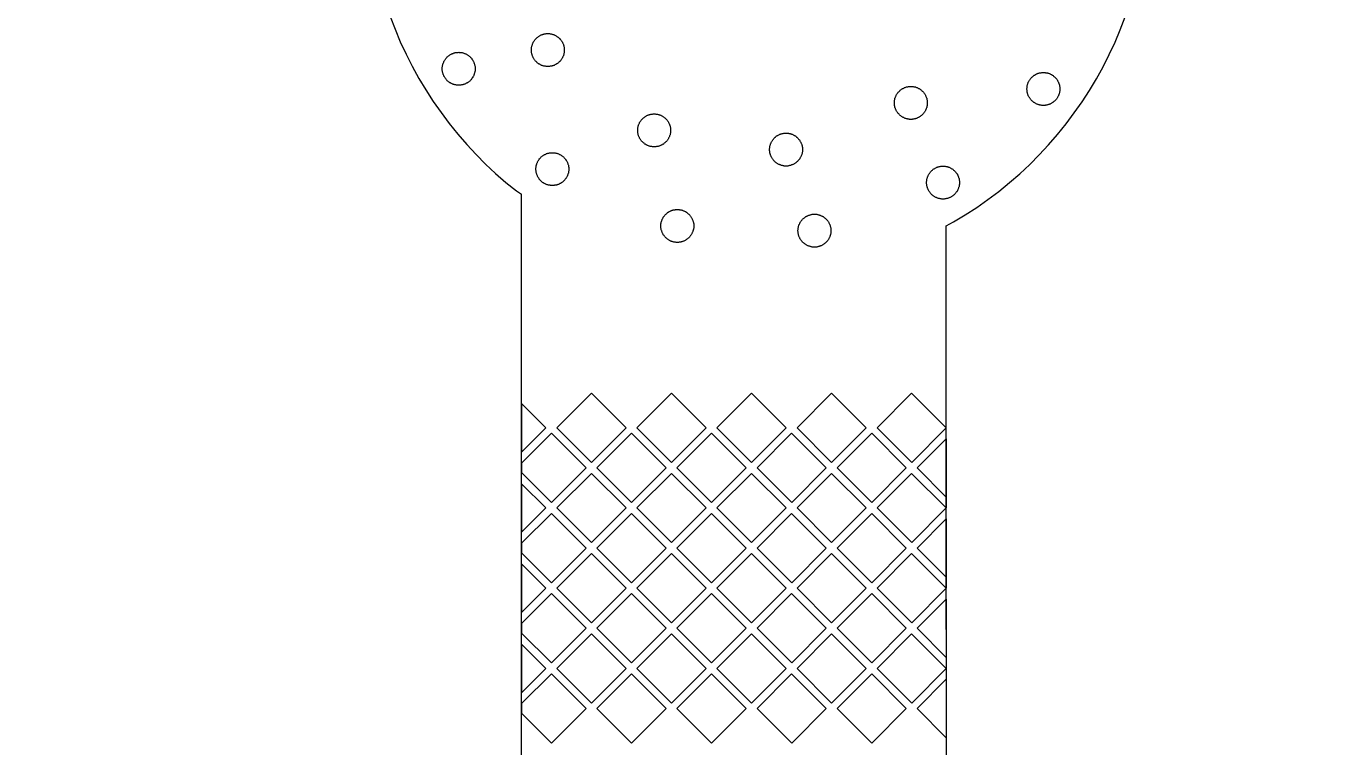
# Model space of a CAD drawing. Extents: x 1225654 to 1325654, y 924838 to 1022543.
# Drawn here: x 1309619 to 1312008, y 960322 to 961647 of the extents above; entities that cross this region are included whole.
import ezdxf

# ---------------------------------------------------------------- set-up
doc = ezdxf.new("R2010")
doc.units = 13

msp = doc.modelspace()

# ---------------------------------------------------------------- linework, layer by layer
for p, q in [((1310529.9, 960200.3), (1310529.9, 961337.9)), ((1311310.1, 960537.8), (1311310.1, 961279.8)), ((1310529.9, 960953.4), (1310529.9, 960864.2)), ((1311310.1, 960888.8), (1311310.1, 960781.4)), ((1310529.9, 960844), (1310529.9, 960826.4)), ((1310529.9, 960806), (1310529.9, 960716.8)), ((1311310.1, 960781.4), (1311310.1, 960761.4)), ((1311310.1, 960741.4), (1311310.1, 960634)), ((1310529.9, 960696.6), (1310529.9, 960679)), ((1310529.9, 960658.7), (1310529.9, 960569.4)), ((1311310.1, 960634), (1311310.1, 960614)), ((1311310.1, 960594), (1311310.1, 960486.6)), ((1310529.9, 960549.2), (1310529.9, 960531.6)), ((1311310.1, 960537.8), (1311310.1, 960200.3)), ((1310529.9, 960511.3), (1310529.9, 960422)), ((1311310.1, 960486.6), (1311310.1, 960466.6)), ((1311310.1, 960446.6), (1311310.1, 960339.3)), ((1310529.9, 960401.9), (1310529.9, 960384.2))]:
    msp.add_line(p, q)
msp.add_lwpolyline([(1260678.3, 924838.4), (1290630.1, 924838.4, 6.524121)], format="xyb", close=True)
msp.add_lwpolyline([(1260678.3, 924838.4), (1290630.1, 924838.4, 6.524121)], format="xyb", close=True)
for points in [[(1310288.4, 961664.6), (1310297.4, 961641.3), (1310307, 961618.1), (1310317.6, 961595.4), (1310328.9, 961573.1), (1310341, 961551), (1310353.8, 961529.7), (1310367.6, 961508.5), (1310381.8, 961488), (1310396.8, 961468), (1310412.6, 961448.4), (1310429, 961429.5), (1310446.1, 961411.1), (1310463.7, 961393.5), (1310482.1, 961376.2), (1310500.8, 961359.8), (1310520.4, 961344), (1310529.9, 961337.9)], [(1311310.1, 961279.8), (1311323.6, 961287.3), (1311345, 961300.4), (1311366.1, 961313.9), (1311386.6, 961328.3), (1311406.7, 961343.3), (1311426, 961359.3), (1311444.9, 961375.7), (1311463.4, 961392.8), (1311480.9, 961410.6), (1311498, 961428.8), (1311514.4, 961447.8), (1311530.2, 961467.4), (1311545.2, 961487.4), (1311559.6, 961507.8), (1311573.1, 961528.7), (1311585.9, 961550.3), (1311598.1, 961572.2), (1311609.6, 961594.7), (1311620.2, 961617.2), (1311629.8, 961640.4), (1311638.9, 961663.8)], [(1310529.9, 960953.4), (1310574.6, 960908.8), (1310529.9, 960864.2)], [(1310529.9, 960826.4), (1310584.8, 960771.4), (1310648.2, 960835.2), (1310584.6, 960898.8), (1310529.9, 960844)], [(1311310.1, 960888.8), (1311256.5, 960835), (1311310.1, 960781.4)], [(1310529.9, 960806), (1310574.6, 960761.4), (1310529.9, 960716.8)], [(1310529.9, 960679), (1310584.8, 960624.1), (1310648.2, 960687.8), (1310584.6, 960751.4), (1310529.9, 960696.6)], [(1311310.1, 960741.4), (1311256.5, 960687.6), (1311310.1, 960634)], [(1310529.9, 960658.7), (1310574.6, 960614), (1310529.9, 960569.4)], [(1310529.9, 960531.6), (1310584.8, 960476.7), (1310648.2, 960540.4), (1310584.6, 960604.1), (1310529.9, 960549.2)], [(1311310.1, 960594), (1311256.5, 960540.3), (1311310.1, 960486.6)], [(1310529.9, 960511.3), (1310574.6, 960466.6), (1310529.9, 960422)], [(1310529.9, 960384.2), (1310584.8, 960329.3), (1310648.2, 960393), (1310584.6, 960456.7), (1310529.9, 960401.9)], [(1311310.1, 960446.6), (1311256.5, 960392.9), (1311310.1, 960339.3)]]:
    msp.add_lwpolyline(points)
for points in [[(1310578, 961572.6), (1310577.1, 961572.9), (1310575.9, 961572.9), (1310574.8, 961572.9), (1310573.9, 961573.1), (1310572.8, 961573.1), (1310571.6, 961573.3), (1310570.8, 961573.5), (1310569.6, 961574), (1310568.7, 961574.2), (1310567.6, 961574.7), (1310566.7, 961574.9), (1310565.8, 961575.3), (1310564.7, 961575.8), (1310563.8, 961576.2), (1310562.9, 961576.7), (1310562, 961577.4), (1310561.1, 961577.8), (1310560.2, 961578.5), (1310559.5, 961579.1), (1310558.6, 961579.8), (1310557.7, 961580.5), (1310557, 961581.2), (1310556.4, 961581.9), (1310555.5, 961582.7), (1310554.8, 961583.4), (1310554.1, 961584.3), (1310553.6, 961585.3), (1310553, 961586.1), (1310552.3, 961587), (1310551.9, 961587.9), (1310551.4, 961588.9), (1310551, 961589.7), (1310550.5, 961590.6), (1310550, 961591.5), (1310549.6, 961592.6), (1310549.4, 961593.5), (1310549, 961594.7), (1310548.7, 961595.6), (1310548.5, 961596.7), (1310548.3, 961597.8), (1310548, 961598.7), (1310548, 961599.8), (1310547.8, 961600.7), (1310547.8, 961601.9), (1310547.8, 961603), (1310547.8, 961604.1), (1310547.8, 961605), (1310548, 961606.2), (1310548, 961607.3), (1310548.3, 961608.2), (1310548.5, 961609.3), (1310548.7, 961610.2), (1310549, 961611.3), (1310549.4, 961612.2), (1310549.6, 961613.4), (1310550, 961614.2), (1310550.5, 961615.4), (1310551, 961616.3), (1310551.4, 961617.2), (1310551.9, 961618.1), (1310552.3, 961619), (1310553, 961619.9), (1310553.6, 961620.8), (1310554.1, 961621.7), (1310554.8, 961622.4), (1310555.5, 961623.3), (1310556.4, 961624), (1310557, 961624.8), (1310557.7, 961625.5), (1310558.6, 961626.2), (1310559.5, 961626.9), (1310560.2, 961627.6), (1310561.1, 961628), (1310562, 961628.6), (1310562.9, 961629.1), (1310563.8, 961629.8), (1310564.7, 961630.2), (1310565.8, 961630.7), (1310566.7, 961630.9), (1310567.6, 961631.4), (1310568.7, 961631.8), (1310569.6, 961632), (1310570.8, 961632.2), (1310571.6, 961632.5), (1310572.8, 961632.7), (1310573.9, 961632.9), (1310574.8, 961633.2), (1310575.9, 961633.2), (1310577.1, 961633.2), (1310578, 961633.2), (1310579.1, 961633.2), (1310580.2, 961633.2), (1310581.1, 961633.2), (1310582.2, 961632.9), (1310583.4, 961632.7), (1310584.3, 961632.5), (1310585.4, 961632.2), (1310586.3, 961632), (1310587.4, 961631.8), (1310588.3, 961631.4), (1310589.4, 961630.9), (1310590.3, 961630.7), (1310591.2, 961630.2), (1310592.2, 961629.8), (1310593.2, 961629.1), (1310594.2, 961628.6), (1310594.8, 961628), (1310595.8, 961627.6), (1310596.6, 961626.9), (1310597.5, 961626.2), (1310598.2, 961625.5), (1310599.1, 961624.8), (1310599.8, 961624), (1310600.4, 961623.3), (1310601.1, 961622.4), (1310601.8, 961621.7), (1310602.5, 961620.8), (1310603.2, 961619.9), (1310603.6, 961619), (1310604.3, 961618.1), (1310604.7, 961617.2), (1310605.2, 961616.3), (1310605.6, 961615.4), (1310606.1, 961614.2), (1310606.6, 961613.4), (1310606.8, 961612.2), (1310607.2, 961611.3), (1310607.4, 961610.2), (1310607.6, 961609.3), (1310607.9, 961608.2), (1310607.9, 961607.3), (1310608.1, 961606.2), (1310608.1, 961605), (1310608.3, 961604.1), (1310608.3, 961603), (1310608.3, 961601.9), (1310608.1, 961600.7), (1310608.1, 961599.8), (1310607.9, 961598.7), (1310607.9, 961597.8), (1310607.6, 961596.7), (1310607.4, 961595.6), (1310607.2, 961594.7), (1310606.8, 961593.5), (1310606.6, 961592.6), (1310606.1, 961591.5), (1310605.6, 961590.6), (1310605.2, 961589.7), (1310604.7, 961588.9), (1310604.3, 961587.9), (1310603.6, 961587), (1310603.2, 961586.1), (1310602.5, 961585.3), (1310601.8, 961584.3), (1310601.1, 961583.4), (1310600.4, 961582.7), (1310599.8, 961581.9), (1310599.1, 961581.2), (1310598.2, 961580.5), (1310597.5, 961579.8), (1310596.6, 961579.1), (1310595.8, 961578.5), (1310594.8, 961577.8), (1310594.2, 961577.4), (1310593.2, 961576.7), (1310592.2, 961576.2), (1310591.2, 961575.8), (1310590.3, 961575.3), (1310589.4, 961574.9), (1310588.3, 961574.7), (1310587.4, 961574.2), (1310586.3, 961574), (1310585.4, 961573.5), (1310584.3, 961573.3), (1310583.4, 961573.1), (1310582.2, 961573.1), (1310581.1, 961572.9), (1310580.2, 961572.9), (1310579.1, 961572.9), (1310578, 961572.6), (1310578, 961572.6)], [(1310414.4, 961538.5), (1310413.3, 961538.5), (1310412.1, 961538.5), (1310411.2, 961538.5), (1310410.1, 961538.7), (1310409, 961538.9), (1310408.1, 961539.1), (1310406.9, 961539.3), (1310406.1, 961539.5), (1310404.9, 961539.8), (1310404, 961540.2), (1310402.9, 961540.5), (1310402, 961540.9), (1310401.1, 961541.4), (1310400.2, 961541.8), (1310399.1, 961542.5), (1310398.2, 961542.9), (1310397.5, 961543.6), (1310396.6, 961544.1), (1310395.7, 961544.7), (1310394.8, 961545.4), (1310394.1, 961546.1), (1310393.2, 961546.7), (1310392.6, 961547.7), (1310391.9, 961548.3), (1310391.2, 961549.3), (1310390.5, 961549.9), (1310389.8, 961550.8), (1310389.2, 961551.7), (1310388.8, 961552.6), (1310388.1, 961553.5), (1310387.6, 961554.4), (1310387.2, 961555.3), (1310386.7, 961556.2), (1310386.2, 961557.3), (1310385.8, 961558.2), (1310385.6, 961559.4), (1310385.2, 961560.3), (1310384.9, 961561.4), (1310384.7, 961562.3), (1310384.5, 961563.4), (1310384.5, 961564.3), (1310384.2, 961565.4), (1310384.2, 961566.6), (1310384, 961567.5), (1310384, 961568.6), (1310384, 961569.7), (1310384.2, 961570.6), (1310384.2, 961571.7), (1310384.5, 961572.9), (1310384.5, 961573.8), (1310384.7, 961574.9), (1310384.9, 961576), (1310385.2, 961576.9), (1310385.6, 961578.1), (1310385.8, 961578.9), (1310386.2, 961579.8), (1310386.7, 961581), (1310387.2, 961581.9), (1310387.6, 961582.7), (1310388.1, 961583.7), (1310388.8, 961584.6), (1310389.2, 961585.4), (1310389.8, 961586.3), (1310390.5, 961587.3), (1310391.2, 961588.2), (1310391.9, 961588.9), (1310392.6, 961589.5), (1310393.2, 961590.4), (1310394.1, 961591.1), (1310394.8, 961591.8), (1310395.7, 961592.5), (1310396.6, 961593.1), (1310397.5, 961593.8), (1310398.2, 961594.2), (1310399.1, 961594.9), (1310400.2, 961595.4), (1310401.1, 961595.8), (1310402, 961596.2), (1310402.9, 961596.7), (1310404, 961596.9), (1310404.9, 961597.4), (1310406.1, 961597.6), (1310406.9, 961598.1), (1310408.1, 961598.3), (1310409, 961598.3), (1310410.1, 961598.5), (1310411.2, 961598.7), (1310412.1, 961598.7), (1310413.3, 961598.7), (1310414.4, 961599), (1310415.3, 961598.7), (1310416.4, 961598.7), (1310417.6, 961598.7), (1310418.4, 961598.5), (1310419.6, 961598.3), (1310420.7, 961598.3), (1310421.6, 961598.1), (1310422.7, 961597.6), (1310423.6, 961597.4), (1310424.8, 961596.9), (1310425.6, 961596.7), (1310426.5, 961596.2), (1310427.7, 961595.8), (1310428.5, 961595.4), (1310429.4, 961594.9), (1310430.4, 961594.2), (1310431.3, 961593.8), (1310432.1, 961593.1), (1310432.8, 961592.5), (1310433.7, 961591.8), (1310434.7, 961591.1), (1310435.3, 961590.4), (1310436, 961589.5), (1310436.9, 961588.9), (1310437.6, 961588.2), (1310438.3, 961587.3), (1310438.7, 961586.3), (1310439.3, 961585.4), (1310440, 961584.6), (1310440.5, 961583.7), (1310440.9, 961582.7), (1310441.4, 961581.9), (1310441.9, 961581), (1310442.3, 961579.8), (1310442.7, 961578.9), (1310442.9, 961578.1), (1310443.4, 961576.9), (1310443.6, 961576), (1310443.9, 961574.9), (1310444.1, 961573.8), (1310444.3, 961572.9), (1310444.3, 961571.7), (1310444.5, 961570.6), (1310444.5, 961569.7), (1310444.5, 961568.6), (1310444.5, 961567.5), (1310444.5, 961566.6), (1310444.3, 961565.4), (1310444.3, 961564.3), (1310444.1, 961563.4), (1310443.9, 961562.3), (1310443.6, 961561.4), (1310443.4, 961560.3), (1310442.9, 961559.4), (1310442.7, 961558.2), (1310442.3, 961557.3), (1310441.9, 961556.2), (1310441.4, 961555.3), (1310440.9, 961554.4), (1310440.5, 961553.5), (1310440, 961552.6), (1310439.3, 961551.7), (1310438.7, 961550.8), (1310438.3, 961549.9), (1310437.6, 961549.3), (1310436.9, 961548.3), (1310436, 961547.7), (1310435.3, 961546.7), (1310434.7, 961546.1), (1310433.7, 961545.4), (1310432.8, 961544.7), (1310432.1, 961544.1), (1310431.3, 961543.6), (1310430.4, 961542.9), (1310429.4, 961542.5), (1310428.5, 961541.8), (1310427.7, 961541.4), (1310426.5, 961540.9), (1310425.6, 961540.5), (1310424.8, 961540.2), (1310423.6, 961539.8), (1310422.7, 961539.5), (1310421.6, 961539.3), (1310420.7, 961539.1), (1310419.6, 961538.9), (1310418.4, 961538.7), (1310417.6, 961538.5), (1310416.4, 961538.5), (1310415.3, 961538.5), (1310414.4, 961538.5), (1310414.4, 961538.5)], [(1311488.6, 961501.3), (1311487.4, 961501.3), (1311486.3, 961501.3), (1311485.4, 961501.3), (1311484.3, 961501.5), (1311483.1, 961501.8), (1311482.2, 961502), (1311481.1, 961502.2), (1311480.2, 961502.5), (1311479.1, 961502.7), (1311478.2, 961503.1), (1311477.1, 961503.5), (1311476.2, 961503.8), (1311475.2, 961504.2), (1311474.4, 961504.7), (1311473.5, 961505.4), (1311472.6, 961505.8), (1311471.6, 961506.5), (1311470.8, 961506.9), (1311469.9, 961507.6), (1311469, 961508.3), (1311468.3, 961509), (1311467.4, 961509.7), (1311466.7, 961510.5), (1311466, 961511.2), (1311465.4, 961512.1), (1311464.7, 961512.8), (1311464, 961513.7), (1311463.4, 961514.6), (1311462.9, 961515.5), (1311462.2, 961516.4), (1311461.8, 961517.3), (1311461.3, 961518.2), (1311460.8, 961519.1), (1311460.4, 961520.2), (1311460, 961521.1), (1311459.7, 961522.2), (1311459.5, 961523.1), (1311459.1, 961524.3), (1311458.8, 961525.1), (1311458.6, 961526.3), (1311458.6, 961527.2), (1311458.4, 961528.3), (1311458.4, 961529.4), (1311458.1, 961530.3), (1311458.1, 961531.5), (1311458.1, 961532.6), (1311458.4, 961533.7), (1311458.4, 961534.6), (1311458.6, 961535.7), (1311458.6, 961536.6), (1311458.8, 961537.8), (1311459.1, 961538.9), (1311459.5, 961539.8), (1311459.7, 961540.9), (1311460, 961541.8), (1311460.4, 961542.9), (1311460.8, 961543.8), (1311461.3, 961544.7), (1311461.8, 961545.7), (1311462.2, 961546.5), (1311462.9, 961547.4), (1311463.4, 961548.3), (1311464, 961549.3), (1311464.7, 961550.1), (1311465.4, 961551), (1311466, 961551.7), (1311466.7, 961552.6), (1311467.4, 961553.3), (1311468.3, 961553.9), (1311469, 961554.6), (1311469.9, 961555.3), (1311470.8, 961556), (1311471.6, 961556.7), (1311472.6, 961557.1), (1311473.5, 961557.8), (1311474.4, 961558.2), (1311475.2, 961558.7), (1311476.2, 961559.1), (1311477.1, 961559.6), (1311478.2, 961559.8), (1311479.1, 961560.3), (1311480.2, 961560.5), (1311481.1, 961560.9), (1311482.2, 961561.1), (1311483.1, 961561.4), (1311484.3, 961561.4), (1311485.4, 961561.6), (1311486.3, 961561.6), (1311487.4, 961561.6), (1311488.6, 961561.8), (1311489.4, 961561.6), (1311490.6, 961561.6), (1311491.7, 961561.6), (1311492.6, 961561.4), (1311493.7, 961561.4), (1311494.8, 961561.1), (1311495.8, 961560.9), (1311496.8, 961560.5), (1311497.8, 961560.3), (1311498.9, 961559.8), (1311499.8, 961559.6), (1311500.7, 961559.1), (1311501.8, 961558.7), (1311502.7, 961558.2), (1311503.6, 961557.8), (1311504.5, 961557.1), (1311505.4, 961556.7), (1311506.3, 961556), (1311507.2, 961555.3), (1311507.9, 961554.6), (1311508.8, 961553.9), (1311509.5, 961553.3), (1311510.2, 961552.6), (1311511, 961551.7), (1311511.7, 961551), (1311512.4, 961550.1), (1311513.1, 961549.3), (1311513.5, 961548.3), (1311514.2, 961547.4), (1311514.6, 961546.5), (1311515.1, 961545.7), (1311515.8, 961544.7), (1311516.2, 961543.8), (1311516.4, 961542.9), (1311516.9, 961541.8), (1311517.4, 961540.9), (1311517.6, 961539.8), (1311517.8, 961538.9), (1311518, 961537.8), (1311518.2, 961536.6), (1311518.4, 961535.7), (1311518.4, 961534.6), (1311518.7, 961533.7), (1311518.7, 961532.6), (1311518.7, 961531.5), (1311518.7, 961530.3), (1311518.7, 961529.4), (1311518.4, 961528.3), (1311518.4, 961527.2), (1311518.2, 961526.3), (1311518, 961525.1), (1311517.8, 961524.3), (1311517.6, 961523.1), (1311517.4, 961522.2), (1311516.9, 961521.1), (1311516.4, 961520.2), (1311516.2, 961519.1), (1311515.8, 961518.2), (1311515.1, 961517.3), (1311514.6, 961516.4), (1311514.2, 961515.5), (1311513.5, 961514.6), (1311513.1, 961513.7), (1311512.4, 961512.8), (1311511.7, 961512.1), (1311511, 961511.2), (1311510.2, 961510.5), (1311509.5, 961509.7), (1311508.8, 961509), (1311507.9, 961508.3), (1311507.2, 961507.6), (1311506.3, 961506.9), (1311505.4, 961506.5), (1311504.5, 961505.8), (1311503.6, 961505.4), (1311502.7, 961504.7), (1311501.8, 961504.2), (1311500.7, 961503.8), (1311499.8, 961503.5), (1311498.9, 961503.1), (1311497.8, 961502.7), (1311496.8, 961502.5), (1311495.8, 961502.2), (1311494.8, 961502), (1311493.7, 961501.8), (1311492.6, 961501.5), (1311491.7, 961501.3), (1311490.6, 961501.3), (1311489.4, 961501.3), (1311488.6, 961501.3), (1311488.6, 961501.3)], [(1311245.1, 961475.6), (1311244, 961475.6), (1311242.8, 961475.6), (1311242, 961475.9), (1311240.8, 961475.9), (1311239.7, 961476.1), (1311238.8, 961476.3), (1311237.7, 961476.6), (1311236.8, 961476.8), (1311235.6, 961477.2), (1311234.8, 961477.5), (1311233.6, 961477.9), (1311232.7, 961478.3), (1311231.8, 961478.8), (1311230.7, 961479.2), (1311229.8, 961479.7), (1311228.9, 961480.4), (1311228, 961480.8), (1311227.3, 961481.5), (1311226.4, 961482.2), (1311225.5, 961482.8), (1311224.9, 961483.5), (1311223.9, 961484.2), (1311223.3, 961484.9), (1311222.6, 961485.8), (1311221.9, 961486.4), (1311221.3, 961487.4), (1311220.6, 961488.3), (1311219.9, 961489), (1311219.4, 961489.8), (1311218.7, 961490.7), (1311218.3, 961491.6), (1311217.8, 961492.7), (1311217.4, 961493.7), (1311217, 961494.6), (1311216.5, 961495.7), (1311216.3, 961496.6), (1311215.8, 961497.5), (1311215.6, 961498.6), (1311215.4, 961499.7), (1311215.1, 961500.6), (1311214.9, 961501.8), (1311214.9, 961502.7), (1311214.9, 961503.8), (1311214.7, 961504.9), (1311214.7, 961506.1), (1311214.7, 961506.9), (1311214.9, 961508.1), (1311214.9, 961509.2), (1311214.9, 961510.1), (1311215.1, 961511.2), (1311215.4, 961512.1), (1311215.6, 961513.3), (1311215.8, 961514.3), (1311216.3, 961515.3), (1311216.5, 961516.2), (1311217, 961517.3), (1311217.4, 961518.2), (1311217.8, 961519.1), (1311218.3, 961520.2), (1311218.7, 961521.1), (1311219.4, 961522), (1311219.9, 961522.9), (1311220.6, 961523.8), (1311221.3, 961524.5), (1311221.9, 961525.4), (1311222.6, 961526.1), (1311223.3, 961527), (1311223.9, 961527.7), (1311224.9, 961528.3), (1311225.5, 961529), (1311226.4, 961529.7), (1311227.3, 961530.3), (1311228, 961531), (1311228.9, 961531.7), (1311229.8, 961532.1), (1311230.7, 961532.6), (1311231.8, 961533), (1311232.7, 961533.5), (1311233.6, 961533.9), (1311234.8, 961534.4), (1311235.6, 961534.6), (1311236.8, 961535.1), (1311237.7, 961535.3), (1311238.8, 961535.5), (1311239.7, 961535.7), (1311240.8, 961535.9), (1311242, 961535.9), (1311242.8, 961536.2), (1311244, 961536.2), (1311245.1, 961536.2), (1311246, 961536.2), (1311247.1, 961536.2), (1311248.2, 961535.9), (1311249.2, 961535.9), (1311250.2, 961535.7), (1311251.4, 961535.5), (1311252.3, 961535.3), (1311253.4, 961535.1), (1311254.3, 961534.6), (1311255.4, 961534.4), (1311256.4, 961533.9), (1311257.2, 961533.5), (1311258.4, 961533), (1311259.3, 961532.6), (1311260.2, 961532.1), (1311261, 961531.7), (1311262, 961531), (1311262.9, 961530.3), (1311263.6, 961529.7), (1311264.4, 961529), (1311265.3, 961528.3), (1311266, 961527.7), (1311266.7, 961527), (1311267.4, 961526.1), (1311268.2, 961525.4), (1311268.7, 961524.5), (1311269.4, 961523.8), (1311270.1, 961522.9), (1311270.8, 961522), (1311271.2, 961521.1), (1311271.6, 961520.2), (1311272.1, 961519.1), (1311272.5, 961518.2), (1311273, 961517.3), (1311273.4, 961516.2), (1311273.7, 961515.3), (1311274.1, 961514.3), (1311274.4, 961513.3), (1311274.6, 961512.1), (1311274.8, 961511.2), (1311275, 961510.1), (1311275, 961509.2), (1311275.2, 961508.1), (1311275.2, 961506.9), (1311275.2, 961506.1), (1311275.2, 961504.9), (1311275.2, 961503.8), (1311275, 961502.7), (1311275, 961501.8), (1311274.8, 961500.6), (1311274.6, 961499.7), (1311274.4, 961498.6), (1311274.1, 961497.5), (1311273.7, 961496.6), (1311273.4, 961495.7), (1311273, 961494.6), (1311272.5, 961493.7), (1311272.1, 961492.7), (1311271.6, 961491.6), (1311271.2, 961490.7), (1311270.8, 961489.8), (1311270.1, 961489), (1311269.4, 961488.3), (1311268.7, 961487.4), (1311268.2, 961486.4), (1311267.4, 961485.8), (1311266.7, 961484.9), (1311266, 961484.2), (1311265.3, 961483.5), (1311264.4, 961482.8), (1311263.6, 961482.2), (1311262.9, 961481.5), (1311262, 961480.8), (1311261, 961480.4), (1311260.2, 961479.7), (1311259.3, 961479.2), (1311258.4, 961478.8), (1311257.2, 961478.3), (1311256.4, 961477.9), (1311255.4, 961477.5), (1311254.3, 961477.2), (1311253.4, 961476.8), (1311252.3, 961476.6), (1311251.4, 961476.3), (1311250.2, 961476.1), (1311249.2, 961475.9), (1311248.2, 961475.9), (1311247.1, 961475.6), (1311246, 961475.6), (1311245.1, 961475.6), (1311245.1, 961475.6)], [(1310773.5, 961425), (1310772.3, 961425), (1310771.3, 961425.2), (1310770.1, 961425.2), (1310769.2, 961425.5), (1310768.1, 961425.5), (1310767.2, 961425.7), (1310766.1, 961425.9), (1310764.9, 961426.4), (1310764.1, 961426.6), (1310763.1, 961426.8), (1310762, 961427.3), (1310761.1, 961427.8), (1310760.2, 961428.2), (1310759.1, 961428.6), (1310758.2, 961429.1), (1310757.3, 961429.8), (1310756.4, 961430.2), (1310755.7, 961430.9), (1310754.8, 961431.6), (1310753.9, 961432.2), (1310753.3, 961432.9), (1310752.3, 961433.6), (1310751.7, 961434.3), (1310751, 961435.2), (1310750.3, 961435.8), (1310749.7, 961436.7), (1310749, 961437.6), (1310748.3, 961438.6), (1310747.8, 961439.4), (1310747.1, 961440.3), (1310746.7, 961441.2), (1310746.2, 961442.2), (1310745.8, 961443), (1310745.4, 961443.9), (1310744.9, 961445.1), (1310744.7, 961446), (1310744.2, 961447.1), (1310744, 961448), (1310743.8, 961449.1), (1310743.5, 961450), (1310743.3, 961451.1), (1310743.3, 961452.3), (1310743.1, 961453.2), (1310743.1, 961454.3), (1310743.1, 961455.4), (1310743.1, 961456.3), (1310743.1, 961457.4), (1310743.3, 961458.6), (1310743.3, 961459.5), (1310743.5, 961460.6), (1310743.8, 961461.7), (1310744, 961462.6), (1310744.2, 961463.8), (1310744.7, 961464.6), (1310744.9, 961465.8), (1310745.4, 961466.7), (1310745.8, 961467.6), (1310746.2, 961468.7), (1310746.7, 961469.6), (1310747.1, 961470.5), (1310747.8, 961471.4), (1310748.3, 961472.3), (1310749, 961473.2), (1310749.7, 961473.9), (1310750.3, 961474.7), (1310751, 961475.6), (1310751.7, 961476.3), (1310752.3, 961477), (1310753.3, 961477.9), (1310753.9, 961478.6), (1310754.8, 961479.2), (1310755.7, 961479.7), (1310756.4, 961480.4), (1310757.3, 961481.1), (1310758.2, 961481.5), (1310759.1, 961481.9), (1310760.2, 961482.6), (1310761.1, 961483.1), (1310762, 961483.3), (1310763.1, 961483.8), (1310764.1, 961484.2), (1310764.9, 961484.4), (1310766.1, 961484.7), (1310767.2, 961484.9), (1310768.1, 961485.1), (1310769.2, 961485.4), (1310770.1, 961485.4), (1310771.3, 961485.5), (1310772.3, 961485.5), (1310773.5, 961485.5), (1310774.4, 961485.5), (1310775.5, 961485.5), (1310776.6, 961485.4), (1310777.6, 961485.4), (1310778.6, 961485.1), (1310779.6, 961484.9), (1310780.7, 961484.7), (1310781.8, 961484.4), (1310782.7, 961484.2), (1310783.6, 961483.8), (1310784.8, 961483.3), (1310785.6, 961483.1), (1310786.5, 961482.6), (1310787.7, 961481.9), (1310788.6, 961481.5), (1310789.4, 961481.1), (1310790.4, 961480.4), (1310791.3, 961479.7), (1310792, 961479.2), (1310792.8, 961478.6), (1310793.5, 961477.9), (1310794.4, 961477), (1310795.1, 961476.3), (1310795.8, 961475.6), (1310796.4, 961474.7), (1310797.1, 961473.9), (1310797.8, 961473.2), (1310798.5, 961472.3), (1310799.2, 961471.4), (1310799.6, 961470.5), (1310800, 961469.6), (1310800.5, 961468.7), (1310800.9, 961467.6), (1310801.4, 961466.7), (1310801.8, 961465.8), (1310802.1, 961464.6), (1310802.5, 961463.8), (1310802.8, 961462.6), (1310803, 961461.7), (1310803.2, 961460.6), (1310803.4, 961459.5), (1310803.4, 961458.6), (1310803.6, 961457.4), (1310803.6, 961456.3), (1310803.6, 961455.4), (1310803.6, 961454.3), (1310803.6, 961453.2), (1310803.4, 961452.3), (1310803.4, 961451.1), (1310803.2, 961450), (1310803, 961449.1), (1310802.8, 961448), (1310802.5, 961447.1), (1310802.1, 961446), (1310801.8, 961445.1), (1310801.4, 961443.9), (1310800.9, 961443), (1310800.5, 961442.2), (1310800, 961441.2), (1310799.6, 961440.3), (1310799.2, 961439.4), (1310798.5, 961438.6), (1310797.8, 961437.6), (1310797.1, 961436.7), (1310796.4, 961435.8), (1310795.8, 961435.2), (1310795.1, 961434.3), (1310794.4, 961433.6), (1310793.5, 961432.9), (1310792.8, 961432.2), (1310792, 961431.6), (1310791.3, 961430.9), (1310790.4, 961430.2), (1310789.4, 961429.8), (1310788.6, 961429.1), (1310787.7, 961428.6), (1310786.5, 961428.2), (1310785.6, 961427.8), (1310784.8, 961427.3), (1310783.6, 961426.8), (1310782.7, 961426.6), (1310781.8, 961426.4), (1310780.7, 961425.9), (1310779.6, 961425.7), (1310778.6, 961425.5), (1310777.6, 961425.5), (1310776.6, 961425.2), (1310775.5, 961425.2), (1310774.4, 961425), (1310773.5, 961425), (1310773.5, 961425)], [(1311015.6, 961389.9), (1311014.7, 961389.9), (1311013.6, 961389.9), (1311012.4, 961389.9), (1311011.5, 961390.2), (1311010.4, 961390.4), (1311009.3, 961390.6), (1311008.4, 961390.8), (1311007.2, 961391.1), (1311006.4, 961391.3), (1311005.2, 961391.8), (1311004.3, 961392), (1311003.4, 961392.4), (1311002.3, 961392.8), (1311001.4, 961393.3), (1311000.5, 961394), (1310999.6, 961394.4), (1310998.7, 961395.1), (1310997.8, 961395.6), (1310997.1, 961396.2), (1310996.3, 961396.9), (1310995.3, 961397.6), (1310994.7, 961398.3), (1310994, 961399.2), (1310993.3, 961399.8), (1310992.4, 961400.7), (1310992, 961401.4), (1310991.3, 961402.3), (1310990.6, 961403.2), (1310989.9, 961404.1), (1310989.5, 961405), (1310989.1, 961405.9), (1310988.6, 961406.8), (1310988.1, 961407.7), (1310987.7, 961408.8), (1310987.2, 961409.8), (1310987, 961410.8), (1310986.5, 961411.8), (1310986.3, 961412.9), (1310986.1, 961413.8), (1310985.9, 961414.9), (1310985.6, 961415.8), (1310985.6, 961417), (1310985.5, 961418), (1310985.5, 961419), (1310985.5, 961420.1), (1310985.5, 961421.2), (1310985.5, 961422.1), (1310985.6, 961423.2), (1310985.6, 961424.4), (1310985.9, 961425.2), (1310986.1, 961426.4), (1310986.3, 961427.5), (1310986.5, 961428.4), (1310987, 961429.5), (1310987.2, 961430.4), (1310987.7, 961431.4), (1310988.1, 961432.4), (1310988.6, 961433.4), (1310989.1, 961434.3), (1310989.5, 961435.2), (1310989.9, 961436), (1310990.6, 961437), (1310991.3, 961437.9), (1310992, 961438.8), (1310992.4, 961439.4), (1310993.3, 961440.3), (1310994, 961441), (1310994.7, 961441.9), (1310995.3, 961442.6), (1310996.3, 961443.2), (1310997.1, 961443.9), (1310997.8, 961444.6), (1310998.7, 961445.1), (1310999.6, 961445.8), (1311000.5, 961446.2), (1311001.4, 961446.8), (1311002.3, 961447.3), (1311003.4, 961447.8), (1311004.3, 961448.2), (1311005.2, 961448.4), (1311006.4, 961448.9), (1311007.2, 961449.1), (1311008.4, 961449.4), (1311009.3, 961449.8), (1311010.4, 961449.8), (1311011.5, 961450), (1311012.4, 961450.2), (1311013.6, 961450.2), (1311014.7, 961450.2), (1311015.6, 961450.2), (1311016.7, 961450.2), (1311017.8, 961450.2), (1311018.7, 961450.2), (1311019.9, 961450), (1311021, 961449.8), (1311021.9, 961449.8), (1311023, 961449.4), (1311023.9, 961449.1), (1311025, 961448.9), (1311025.9, 961448.4), (1311027.1, 961448.2), (1311028, 961447.8), (1311028.8, 961447.3), (1311030, 961446.8), (1311030.9, 961446.2), (1311031.8, 961445.8), (1311032.7, 961445.1), (1311033.4, 961444.6), (1311034.3, 961443.9), (1311035.2, 961443.2), (1311035.8, 961442.6), (1311036.7, 961441.9), (1311037.4, 961441), (1311038.1, 961440.3), (1311038.8, 961439.4), (1311039.4, 961438.8), (1311040.1, 961437.9), (1311040.8, 961437), (1311041.2, 961436), (1311041.9, 961435.2), (1311042.4, 961434.3), (1311042.8, 961433.4), (1311043.2, 961432.4), (1311043.7, 961431.4), (1311044.2, 961430.4), (1311044.4, 961429.5), (1311044.8, 961428.4), (1311045.1, 961427.5), (1311045.3, 961426.4), (1311045.5, 961425.2), (1311045.8, 961424.4), (1311045.8, 961423.2), (1311045.8, 961422.1), (1311046, 961421.2), (1311046, 961420.1), (1311046, 961419), (1311045.8, 961418), (1311045.8, 961417), (1311045.8, 961415.8), (1311045.5, 961414.9), (1311045.3, 961413.8), (1311045.1, 961412.9), (1311044.8, 961411.8), (1311044.4, 961410.8), (1311044.2, 961409.8), (1311043.7, 961408.8), (1311043.2, 961407.7), (1311042.8, 961406.8), (1311042.4, 961405.9), (1311041.9, 961405), (1311041.2, 961404.1), (1311040.8, 961403.2), (1311040.1, 961402.3), (1311039.4, 961401.4), (1311038.8, 961400.7), (1311038.1, 961399.8), (1311037.4, 961399.2), (1311036.7, 961398.3), (1311035.8, 961397.6), (1311035.2, 961396.9), (1311034.3, 961396.2), (1311033.4, 961395.6), (1311032.7, 961395.1), (1311031.8, 961394.4), (1311030.9, 961394), (1311030, 961393.3), (1311028.8, 961392.8), (1311028, 961392.4), (1311027.1, 961392), (1311025.9, 961391.8), (1311025, 961391.3), (1311023.9, 961391.1), (1311023, 961390.8), (1311021.9, 961390.6), (1311021, 961390.4), (1311019.9, 961390.2), (1311018.7, 961389.9), (1311017.8, 961389.9), (1311016.7, 961389.9), (1311015.6, 961389.9), (1311015.6, 961389.9)], [(1310586.3, 961353.9), (1310585.4, 961353.9), (1310584.3, 961354.1), (1310583.1, 961354.1), (1310582.2, 961354.4), (1310581.1, 961354.4), (1310580, 961354.6), (1310579.1, 961354.8), (1310578, 961355.1), (1310577.1, 961355.5), (1310575.9, 961355.7), (1310575, 961356.2), (1310574.2, 961356.7), (1310573, 961357.1), (1310572.1, 961357.5), (1310571.2, 961358), (1310570.3, 961358.7), (1310569.4, 961359.1), (1310568.5, 961359.8), (1310567.8, 961360.4), (1310567, 961361.1), (1310566, 961361.8), (1310565.4, 961362.5), (1310564.7, 961363.2), (1310564, 961364), (1310563.1, 961364.7), (1310562.4, 961365.6), (1310562, 961366.5), (1310561.3, 961367.5), (1310560.6, 961368.1), (1310560.2, 961369), (1310559.8, 961370.1), (1310559.3, 961371.1), (1310558.8, 961371.9), (1310558.4, 961372.8), (1310557.9, 961374), (1310557.7, 961374.8), (1310557.2, 961376), (1310557, 961376.9), (1310556.8, 961378), (1310556.6, 961378.9), (1310556.4, 961380), (1310556.4, 961381.2), (1310556.2, 961382), (1310556.2, 961383.2), (1310556.2, 961384.3), (1310556.2, 961385.2), (1310556.2, 961386.3), (1310556.4, 961387.5), (1310556.4, 961388.4), (1310556.6, 961389.5), (1310556.8, 961390.6), (1310557, 961391.5), (1310557.2, 961392.6), (1310557.7, 961393.5), (1310557.9, 961394.7), (1310558.4, 961395.6), (1310558.8, 961396.4), (1310559.3, 961397.6), (1310559.8, 961398.5), (1310560.2, 961399.4), (1310560.6, 961400.3), (1310561.3, 961401.2), (1310562, 961402.1), (1310562.4, 961402.8), (1310563.1, 961403.6), (1310564, 961404.6), (1310564.7, 961405.2), (1310565.4, 961405.9), (1310566, 961406.8), (1310567, 961407.5), (1310567.8, 961408.2), (1310568.5, 961408.6), (1310569.4, 961409.3), (1310570.3, 961410), (1310571.2, 961410.4), (1310572.1, 961410.8), (1310573, 961411.3), (1310574.2, 961411.8), (1310575, 961412.2), (1310575.9, 961412.7), (1310577.1, 961412.9), (1310578, 961413.4), (1310579.1, 961413.6), (1310580, 961413.8), (1310581.1, 961414), (1310582.2, 961414.2), (1310583.1, 961414.2), (1310584.3, 961414.4), (1310585.4, 961414.4), (1310586.3, 961414.4), (1310587.4, 961414.4), (1310588.6, 961414.4), (1310589.4, 961414.2), (1310590.6, 961414.2), (1310591.7, 961414), (1310592.6, 961413.8), (1310593.7, 961413.6), (1310594.6, 961413.4), (1310595.8, 961412.9), (1310596.6, 961412.7), (1310597.8, 961412.2), (1310598.7, 961411.8), (1310599.6, 961411.3), (1310600.4, 961410.8), (1310601.6, 961410.4), (1310602.5, 961410), (1310603.4, 961409.3), (1310604, 961408.6), (1310605, 961408.2), (1310605.9, 961407.5), (1310606.6, 961406.8), (1310607.4, 961405.9), (1310608.1, 961405.2), (1310608.8, 961404.6), (1310609.5, 961403.6), (1310610.2, 961402.8), (1310610.8, 961402.1), (1310611.5, 961401.2), (1310611.9, 961400.3), (1310612.6, 961399.4), (1310613.1, 961398.5), (1310613.5, 961397.6), (1310614, 961396.4), (1310614.4, 961395.6), (1310614.8, 961394.7), (1310615.1, 961393.5), (1310615.5, 961392.6), (1310615.8, 961391.5), (1310616, 961390.6), (1310616.2, 961389.5), (1310616.2, 961388.4), (1310616.4, 961387.5), (1310616.4, 961386.3), (1310616.7, 961385.2), (1310616.7, 961384.3), (1310616.7, 961383.2), (1310616.4, 961382), (1310616.4, 961381.2), (1310616.2, 961380), (1310616.2, 961378.9), (1310616, 961378), (1310615.8, 961376.9), (1310615.5, 961376), (1310615.1, 961374.8), (1310614.8, 961374), (1310614.4, 961372.8), (1310614, 961371.9), (1310613.5, 961371.1), (1310613.1, 961370.1), (1310612.6, 961369), (1310611.9, 961368.1), (1310611.5, 961367.5), (1310610.8, 961366.5), (1310610.2, 961365.6), (1310609.5, 961364.7), (1310608.8, 961364), (1310608.1, 961363.2), (1310607.4, 961362.5), (1310606.6, 961361.8), (1310605.9, 961361.1), (1310605, 961360.4), (1310604, 961359.8), (1310603.4, 961359.1), (1310602.5, 961358.7), (1310601.6, 961358), (1310600.4, 961357.5), (1310599.6, 961357.1), (1310598.7, 961356.7), (1310597.8, 961356.2), (1310596.6, 961355.7), (1310595.8, 961355.5), (1310594.6, 961355.1), (1310593.7, 961354.8), (1310592.6, 961354.6), (1310591.7, 961354.4), (1310590.6, 961354.4), (1310589.4, 961354.1), (1310588.6, 961354.1), (1310587.4, 961353.9), (1310586.3, 961353.9), (1310586.3, 961353.9)], [(1311304, 961329.2), (1311303.2, 961329.2), (1311302, 961329.2), (1311300.9, 961329.4), (1311300, 961329.4), (1311298.9, 961329.6), (1311297.7, 961329.9), (1311296.8, 961330.1), (1311295.7, 961330.3), (1311294.8, 961330.8), (1311293.7, 961331), (1311292.8, 961331.5), (1311291.9, 961331.9), (1311290.8, 961332.3), (1311289.8, 961332.8), (1311289, 961333.2), (1311288.1, 961333.7), (1311287.2, 961334.4), (1311286.2, 961335.1), (1311285.6, 961335.7), (1311284.7, 961336.1), (1311283.8, 961337.1), (1311283.1, 961337.7), (1311282.4, 961338.4), (1311281.6, 961339.3), (1311280.9, 961340), (1311280.2, 961340.9), (1311279.7, 961341.6), (1311279, 961342.5), (1311278.4, 961343.3), (1311278, 961344.3), (1311277.5, 961345.2), (1311277, 961346.3), (1311276.6, 961347.2), (1311276.1, 961348.1), (1311275.7, 961349), (1311275.4, 961350.1), (1311275, 961351), (1311274.8, 961352.1), (1311274.6, 961353.3), (1311274.4, 961354.1), (1311274.1, 961355.3), (1311274.1, 961356.2), (1311273.9, 961357.3), (1311273.9, 961358.4), (1311273.9, 961359.3), (1311273.9, 961360.4), (1311273.9, 961361.6), (1311274.1, 961362.7), (1311274.1, 961363.6), (1311274.4, 961364.7), (1311274.6, 961365.6), (1311274.8, 961366.8), (1311275, 961367.6), (1311275.4, 961368.8), (1311275.7, 961369.7), (1311276.1, 961370.8), (1311276.6, 961371.7), (1311277, 961372.6), (1311277.5, 961373.7), (1311278, 961374.7), (1311278.4, 961375.5), (1311279, 961376.4), (1311279.7, 961377.1), (1311280.2, 961378), (1311280.9, 961378.9), (1311281.6, 961379.6), (1311282.4, 961380.5), (1311283.1, 961381.2), (1311283.8, 961381.9), (1311284.7, 961382.5), (1311285.6, 961383.2), (1311286.2, 961383.9), (1311287.2, 961384.6), (1311288.1, 961385), (1311289, 961385.6), (1311289.8, 961386.1), (1311290.8, 961386.6), (1311291.9, 961387), (1311292.8, 961387.5), (1311293.7, 961387.9), (1311294.8, 961388.2), (1311295.7, 961388.6), (1311296.8, 961388.8), (1311297.7, 961389), (1311298.9, 961389.2), (1311300, 961389.5), (1311300.9, 961389.5), (1311302, 961389.7), (1311303.2, 961389.7), (1311304, 961389.7), (1311305.2, 961389.7), (1311306.3, 961389.7), (1311307.2, 961389.5), (1311308.3, 961389.5), (1311309.4, 961389.2), (1311310.4, 961389), (1311311.4, 961388.8), (1311312.4, 961388.6), (1311313.5, 961388.2), (1311314.4, 961387.9), (1311315.5, 961387.5), (1311316.4, 961387), (1311317.3, 961386.6), (1311318.2, 961386.1), (1311319.3, 961385.6), (1311320.2, 961385), (1311320.9, 961384.6), (1311321.8, 961383.9), (1311322.7, 961383.2), (1311323.6, 961382.5), (1311324.3, 961381.9), (1311325.2, 961381.2), (1311325.8, 961380.5), (1311326.5, 961379.6), (1311327.2, 961378.9), (1311327.9, 961378), (1311328.5, 961377.1), (1311329.2, 961376.4), (1311329.7, 961375.5), (1311330.4, 961374.7), (1311330.8, 961373.7), (1311331.3, 961372.6), (1311331.7, 961371.7), (1311332.1, 961370.8), (1311332.6, 961369.7), (1311332.8, 961368.8), (1311333.3, 961367.6), (1311333.5, 961366.8), (1311333.7, 961365.6), (1311334, 961364.7), (1311334, 961363.6), (1311334.2, 961362.7), (1311334.2, 961361.6), (1311334.4, 961360.4), (1311334.4, 961359.3), (1311334.4, 961358.4), (1311334.2, 961357.3), (1311334.2, 961356.2), (1311334, 961355.3), (1311334, 961354.1), (1311333.7, 961353.3), (1311333.5, 961352.1), (1311333.3, 961351), (1311332.8, 961350.1), (1311332.6, 961349), (1311332.1, 961348.1), (1311331.7, 961347.2), (1311331.3, 961346.3), (1311330.8, 961345.2), (1311330.4, 961344.3), (1311329.7, 961343.3), (1311329.2, 961342.5), (1311328.5, 961341.6), (1311327.9, 961340.9), (1311327.2, 961340), (1311326.5, 961339.3), (1311325.8, 961338.4), (1311325.2, 961337.7), (1311324.3, 961337.1), (1311323.6, 961336.1), (1311322.7, 961335.7), (1311321.8, 961335.1), (1311320.9, 961334.4), (1311320.2, 961333.7), (1311319.3, 961333.2), (1311318.2, 961332.8), (1311317.3, 961332.3), (1311316.4, 961331.9), (1311315.5, 961331.5), (1311314.4, 961331), (1311313.5, 961330.8), (1311312.4, 961330.3), (1311311.4, 961330.1), (1311310.4, 961329.9), (1311309.4, 961329.6), (1311308.3, 961329.4), (1311307.2, 961329.4), (1311306.3, 961329.2), (1311305.2, 961329.2), (1311304, 961329.2), (1311304, 961329.2)], [(1310815.8, 961249.6), (1310814.9, 961249.6), (1310813.8, 961249.6), (1310812.6, 961249.7), (1310811.7, 961249.7), (1310810.6, 961250), (1310809.7, 961250.2), (1310808.6, 961250.4), (1310807.4, 961250.6), (1310806.6, 961250.9), (1310805.4, 961251.3), (1310804.5, 961251.8), (1310803.6, 961252), (1310802.8, 961252.5), (1310801.6, 961253.2), (1310800.7, 961253.6), (1310799.8, 961254), (1310798.9, 961254.7), (1310798, 961255.4), (1310797.3, 961255.8), (1310796.4, 961256.5), (1310795.8, 961257.2), (1310794.9, 961258.1), (1310794.2, 961258.8), (1310793.5, 961259.4), (1310792.8, 961260.4), (1310792.2, 961261.2), (1310791.5, 961261.9), (1310790.8, 961262.8), (1310790.1, 961263.7), (1310789.7, 961264.6), (1310789.2, 961265.5), (1310788.8, 961266.4), (1310788.4, 961267.6), (1310787.9, 961268.4), (1310787.4, 961269.3), (1310787.2, 961270.5), (1310786.8, 961271.3), (1310786.5, 961272.5), (1310786.3, 961273.4), (1310786.1, 961274.5), (1310785.8, 961275.6), (1310785.8, 961276.5), (1310785.6, 961277.7), (1310785.6, 961278.8), (1310785.6, 961279.7), (1310785.6, 961280.8), (1310785.6, 961281.9), (1310785.8, 961282.8), (1310785.8, 961284), (1310786.1, 961285.1), (1310786.3, 961286), (1310786.5, 961287.1), (1310786.8, 961288), (1310787.2, 961289.1), (1310787.4, 961290), (1310787.9, 961291.2), (1310788.4, 961292.1), (1310788.8, 961292.9), (1310789.2, 961293.9), (1310789.7, 961294.8), (1310790.1, 961295.7), (1310790.8, 961296.5), (1310791.5, 961297.5), (1310792.2, 961298.4), (1310792.8, 961299.3), (1310793.5, 961299.9), (1310794.2, 961300.8), (1310794.9, 961301.5), (1310795.8, 961302.2), (1310796.4, 961302.9), (1310797.3, 961303.5), (1310798, 961304.2), (1310798.9, 961304.9), (1310799.8, 961305.3), (1310800.7, 961306), (1310801.6, 961306.5), (1310802.8, 961306.9), (1310803.6, 961307.3), (1310804.5, 961307.8), (1310805.4, 961308.3), (1310806.6, 961308.5), (1310807.4, 961308.7), (1310808.6, 961309.2), (1310809.7, 961309.4), (1310810.6, 961309.6), (1310811.7, 961309.6), (1310812.6, 961309.9), (1310813.8, 961309.9), (1310814.9, 961310.1), (1310815.8, 961310.1), (1310816.9, 961310.1), (1310818, 961309.9), (1310819.2, 961309.9), (1310820.1, 961309.6), (1310821.2, 961309.6), (1310822.1, 961309.4), (1310823.2, 961309.2), (1310824.4, 961308.7), (1310825.2, 961308.5), (1310826.1, 961308.3), (1310827.3, 961307.8), (1310828.2, 961307.3), (1310829, 961306.9), (1310830.2, 961306.5), (1310831.1, 961306), (1310832, 961305.3), (1310832.9, 961304.9), (1310833.6, 961304.2), (1310834.5, 961303.5), (1310835.4, 961302.9), (1310836, 961302.2), (1310836.9, 961301.5), (1310837.6, 961300.8), (1310838.3, 961299.9), (1310839, 961299.3), (1310839.6, 961298.4), (1310840.3, 961297.5), (1310841, 961296.5), (1310841.4, 961295.7), (1310842.1, 961294.8), (1310842.6, 961293.9), (1310843, 961292.9), (1310843.4, 961292.1), (1310843.9, 961291.2), (1310844.4, 961290), (1310844.6, 961289.1), (1310845, 961288), (1310845.3, 961287.1), (1310845.5, 961286), (1310845.7, 961285.1), (1310846, 961284), (1310846, 961282.8), (1310846.2, 961281.9), (1310846.2, 961280.8), (1310846.2, 961279.7), (1310846.2, 961278.8), (1310846.2, 961277.7), (1310846, 961276.5), (1310846, 961275.6), (1310845.7, 961274.5), (1310845.5, 961273.4), (1310845.3, 961272.5), (1310845, 961271.3), (1310844.6, 961270.5), (1310844.4, 961269.3), (1310843.9, 961268.4), (1310843.4, 961267.6), (1310843, 961266.4), (1310842.6, 961265.5), (1310842.1, 961264.6), (1310841.4, 961263.7), (1310841, 961262.8), (1310840.3, 961261.9), (1310839.6, 961261.2), (1310839, 961260.4), (1310838.3, 961259.4), (1310837.6, 961258.8), (1310836.9, 961258.1), (1310836, 961257.2), (1310835.4, 961256.5), (1310834.5, 961255.8), (1310833.6, 961255.4), (1310832.9, 961254.7), (1310832, 961254), (1310831.1, 961253.6), (1310830.2, 961253.2), (1310829, 961252.5), (1310828.2, 961252), (1310827.3, 961251.8), (1310826.1, 961251.3), (1310825.2, 961250.9), (1310824.4, 961250.6), (1310823.2, 961250.4), (1310822.1, 961250.2), (1310821.2, 961250), (1310820.1, 961249.7), (1310819.2, 961249.7), (1310818, 961249.6), (1310816.9, 961249.6), (1310815.8, 961249.6), (1310815.8, 961249.6)], [(1311068, 961240.8), (1311066.9, 961240.8), (1311065.8, 961240.8), (1311064.8, 961241), (1311063.8, 961241), (1311062.6, 961241.2), (1311061.7, 961241.4), (1311060.6, 961241.7), (1311059.7, 961241.9), (1311058.6, 961242.4), (1311057.6, 961242.5), (1311056.6, 961243), (1311055.6, 961243.4), (1311054.7, 961243.9), (1311053.8, 961244.4), (1311052.7, 961244.8), (1311051.8, 961245.5), (1311050.9, 961246), (1311050.2, 961246.6), (1311049.4, 961247.3), (1311048.4, 961248), (1311047.8, 961248.6), (1311046.8, 961249.3), (1311046.2, 961250), (1311045.5, 961250.9), (1311044.8, 961251.6), (1311044.2, 961252.5), (1311043.5, 961253.3), (1311042.8, 961254), (1311042.4, 961254.9), (1311041.7, 961255.8), (1311041.2, 961256.8), (1311040.8, 961257.8), (1311040.3, 961258.8), (1311039.9, 961259.7), (1311039.4, 961260.8), (1311039.2, 961261.7), (1311038.8, 961262.6), (1311038.6, 961263.7), (1311038.3, 961264.8), (1311038.1, 961265.7), (1311038.1, 961266.9), (1311037.9, 961267.7), (1311037.9, 961268.9), (1311037.6, 961270), (1311037.6, 961271.1), (1311037.6, 961272), (1311037.9, 961273.2), (1311037.9, 961274.3), (1311038.1, 961275.2), (1311038.1, 961276.3), (1311038.3, 961277.2), (1311038.6, 961278.3), (1311038.8, 961279.5), (1311039.2, 961280.4), (1311039.4, 961281.5), (1311039.9, 961282.4), (1311040.3, 961283.3), (1311040.8, 961284.2), (1311041.2, 961285.3), (1311041.7, 961286.2), (1311042.4, 961287.1), (1311042.8, 961288), (1311043.5, 961288.9), (1311044.2, 961289.6), (1311044.8, 961290.5), (1311045.5, 961291.2), (1311046.2, 961292.1), (1311046.8, 961292.7), (1311047.8, 961293.4), (1311048.4, 961294.1), (1311049.4, 961294.8), (1311050.2, 961295.5), (1311050.9, 961296.1), (1311051.8, 961296.8), (1311052.7, 961297.2), (1311053.8, 961297.7), (1311054.7, 961298.1), (1311055.6, 961298.6), (1311056.6, 961299.1), (1311057.6, 961299.5), (1311058.6, 961299.7), (1311059.7, 961300.1), (1311060.6, 961300.4), (1311061.7, 961300.6), (1311062.6, 961300.8), (1311063.8, 961301.1), (1311064.8, 961301.1), (1311065.8, 961301.3), (1311066.9, 961301.3), (1311068, 961301.3), (1311068.9, 961301.3), (1311070, 961301.3), (1311071.2, 961301.1), (1311072, 961301.1), (1311073.2, 961300.8), (1311074.3, 961300.6), (1311075.2, 961300.4), (1311076.3, 961300.1), (1311077.2, 961299.7), (1311078.4, 961299.5), (1311079.2, 961299.1), (1311080.2, 961298.6), (1311081.3, 961298.1), (1311082.2, 961297.7), (1311083.1, 961297.2), (1311084, 961296.8), (1311084.9, 961296.1), (1311085.8, 961295.5), (1311086.4, 961294.8), (1311087.4, 961294.1), (1311088.3, 961293.4), (1311089, 961292.7), (1311089.6, 961292.1), (1311090.5, 961291.2), (1311091.2, 961290.5), (1311091.9, 961289.6), (1311092.3, 961288.9), (1311093, 961288), (1311093.6, 961287.1), (1311094.1, 961286.2), (1311094.6, 961285.3), (1311095, 961284.2), (1311095.5, 961283.3), (1311095.9, 961282.4), (1311096.3, 961281.5), (1311096.6, 961280.4), (1311097, 961279.5), (1311097.2, 961278.3), (1311097.5, 961277.2), (1311097.7, 961276.3), (1311097.9, 961275.2), (1311097.9, 961274.3), (1311098.2, 961273.2), (1311098.2, 961272), (1311098.2, 961271.1), (1311098.2, 961270), (1311098.2, 961268.9), (1311097.9, 961267.7), (1311097.9, 961266.9), (1311097.7, 961265.7), (1311097.5, 961264.8), (1311097.2, 961263.7), (1311097, 961262.6), (1311096.6, 961261.7), (1311096.3, 961260.8), (1311095.9, 961259.7), (1311095.5, 961258.8), (1311095, 961257.8), (1311094.6, 961256.8), (1311094.1, 961255.8), (1311093.6, 961254.9), (1311093, 961254), (1311092.3, 961253.3), (1311091.9, 961252.5), (1311091.2, 961251.6), (1311090.5, 961250.9), (1311089.6, 961250), (1311089, 961249.3), (1311088.3, 961248.6), (1311087.4, 961248), (1311086.4, 961247.3), (1311085.8, 961246.6), (1311084.9, 961246), (1311084, 961245.5), (1311083.1, 961244.8), (1311082.2, 961244.4), (1311081.3, 961243.9), (1311080.2, 961243.4), (1311079.2, 961243), (1311078.4, 961242.5), (1311077.2, 961242.4), (1311076.3, 961241.9), (1311075.2, 961241.7), (1311074.3, 961241.4), (1311073.2, 961241.2), (1311072, 961241), (1311071.2, 961241), (1311070, 961240.8), (1311068.9, 961240.8), (1311068, 961240.8), (1311068, 961240.8)], [(1310594.6, 960908.8), (1310658.2, 960845.1), (1310721.7, 960908.8), (1310658, 960972.5), (1310594.6, 960908.8), (1310594.6, 960908.8)], [(1310741.7, 960908.8), (1310805.3, 960845.1), (1310868.8, 960908.8), (1310805.1, 960972.5), (1310741.7, 960908.8), (1310741.7, 960908.8)], [(1310888.8, 960908.8), (1310952.4, 960845.1), (1311015.9, 960908.8), (1310952.2, 960972.5), (1310888.8, 960908.8), (1310888.8, 960908.8)], [(1311035.9, 960908.8), (1311099.5, 960845.1), (1311163, 960908.8), (1311099.3, 960972.5), (1311035.9, 960908.8), (1311035.9, 960908.8)], [(1311183, 960908.8), (1311246.6, 960845.1), (1311310.1, 960908.8), (1311246.4, 960972.5), (1311183, 960908.8), (1311183, 960908.8)], [(1310668.2, 960835.2), (1310731.9, 960771.4), (1310795.3, 960835.2), (1310731.7, 960898.8), (1310668.2, 960835.2), (1310668.2, 960835.2)], [(1310815.3, 960835.2), (1310879, 960771.4), (1310942.4, 960835.2), (1310878.8, 960898.8), (1310815.3, 960835.2), (1310815.3, 960835.2)], [(1310962.4, 960835.2), (1311026.1, 960771.4), (1311089.5, 960835.2), (1311025.9, 960898.8), (1310962.4, 960835.2), (1310962.4, 960835.2)], [(1311109.5, 960835.2), (1311173.2, 960771.4), (1311236.6, 960835.2), (1311173, 960898.8), (1311109.5, 960835.2), (1311109.5, 960835.2)], [(1310594.6, 960761.4), (1310658.2, 960697.7), (1310721.7, 960761.4), (1310658, 960825.1), (1310594.6, 960761.4), (1310594.6, 960761.4)], [(1310741.7, 960761.4), (1310805.3, 960697.7), (1310868.8, 960761.4), (1310805.1, 960825.1), (1310741.7, 960761.4), (1310741.7, 960761.4)], [(1310888.8, 960761.4), (1310952.4, 960697.7), (1311015.9, 960761.4), (1310952.2, 960825.1), (1310888.8, 960761.4), (1310888.8, 960761.4)], [(1311035.9, 960761.4), (1311099.5, 960697.7), (1311163, 960761.4), (1311099.3, 960825.1), (1311035.9, 960761.4), (1311035.9, 960761.4)], [(1311183, 960761.4), (1311246.6, 960697.7), (1311310.1, 960761.4), (1311246.4, 960825.1), (1311183, 960761.4), (1311183, 960761.4)], [(1310668.2, 960687.8), (1310731.9, 960624.1), (1310795.3, 960687.8), (1310731.7, 960751.4), (1310668.2, 960687.8), (1310668.2, 960687.8)], [(1310815.3, 960687.8), (1310879, 960624.1), (1310942.4, 960687.8), (1310878.8, 960751.4), (1310815.3, 960687.8), (1310815.3, 960687.8)], [(1310962.4, 960687.8), (1311026.1, 960624.1), (1311089.5, 960687.8), (1311025.9, 960751.4), (1310962.4, 960687.8), (1310962.4, 960687.8)], [(1311109.5, 960687.8), (1311173.2, 960624.1), (1311236.6, 960687.8), (1311173, 960751.4), (1311109.5, 960687.8), (1311109.5, 960687.8)], [(1310594.6, 960614), (1310658.2, 960550.3), (1310721.7, 960614), (1310658, 960677.7), (1310594.6, 960614), (1310594.6, 960614)], [(1310741.7, 960614), (1310805.3, 960550.3), (1310868.8, 960614), (1310805.1, 960677.7), (1310741.7, 960614), (1310741.7, 960614)], [(1310888.8, 960614), (1310952.4, 960550.3), (1311015.9, 960614), (1310952.2, 960677.7), (1310888.8, 960614), (1310888.8, 960614)], [(1311035.9, 960614), (1311099.5, 960550.3), (1311163, 960614), (1311099.3, 960677.7), (1311035.9, 960614), (1311035.9, 960614)], [(1311183, 960614), (1311246.6, 960550.3), (1311310.1, 960614), (1311246.4, 960677.7), (1311183, 960614), (1311183, 960614)], [(1310668.2, 960540.4), (1310731.9, 960476.7), (1310795.3, 960540.4), (1310731.7, 960604.1), (1310668.2, 960540.4), (1310668.2, 960540.4)], [(1310815.3, 960540.4), (1310879, 960476.7), (1310942.4, 960540.4), (1310878.8, 960604.1), (1310815.3, 960540.4), (1310815.3, 960540.4)], [(1310962.4, 960540.4), (1311026.1, 960476.7), (1311089.5, 960540.4), (1311025.9, 960604.1), (1310962.4, 960540.4), (1310962.4, 960540.4)], [(1311109.5, 960540.4), (1311173.2, 960476.7), (1311236.6, 960540.4), (1311173, 960604.1), (1311109.5, 960540.4), (1311109.5, 960540.4)], [(1310594.6, 960466.6), (1310658.2, 960402.9), (1310721.7, 960466.6), (1310658, 960530.3), (1310594.6, 960466.6), (1310594.6, 960466.6)], [(1310741.7, 960466.6), (1310805.3, 960402.9), (1310868.8, 960466.6), (1310805.1, 960530.3), (1310741.7, 960466.6), (1310741.7, 960466.6)], [(1310888.8, 960466.6), (1310952.4, 960402.9), (1311015.9, 960466.6), (1310952.2, 960530.3), (1310888.8, 960466.6), (1310888.8, 960466.6)], [(1311035.9, 960466.6), (1311099.5, 960402.9), (1311163, 960466.6), (1311099.3, 960530.3), (1311035.9, 960466.6), (1311035.9, 960466.6)], [(1311183, 960466.6), (1311246.6, 960402.9), (1311310.1, 960466.6), (1311246.4, 960530.3), (1311183, 960466.6), (1311183, 960466.6)], [(1310668.2, 960393), (1310731.9, 960329.3), (1310795.3, 960393), (1310731.7, 960456.7), (1310668.2, 960393), (1310668.2, 960393)], [(1310815.3, 960393), (1310879, 960329.3), (1310942.4, 960393), (1310878.8, 960456.7), (1310815.3, 960393), (1310815.3, 960393)], [(1310962.4, 960393), (1311026.1, 960329.3), (1311089.5, 960393), (1311025.9, 960456.7), (1310962.4, 960393), (1310962.4, 960393)], [(1311109.5, 960393), (1311173.2, 960329.3), (1311236.6, 960393), (1311173, 960456.7), (1311109.5, 960393), (1311109.5, 960393)]]:
    msp.add_lwpolyline(points, close=True)

doc.saveas('drawing.dxf')
